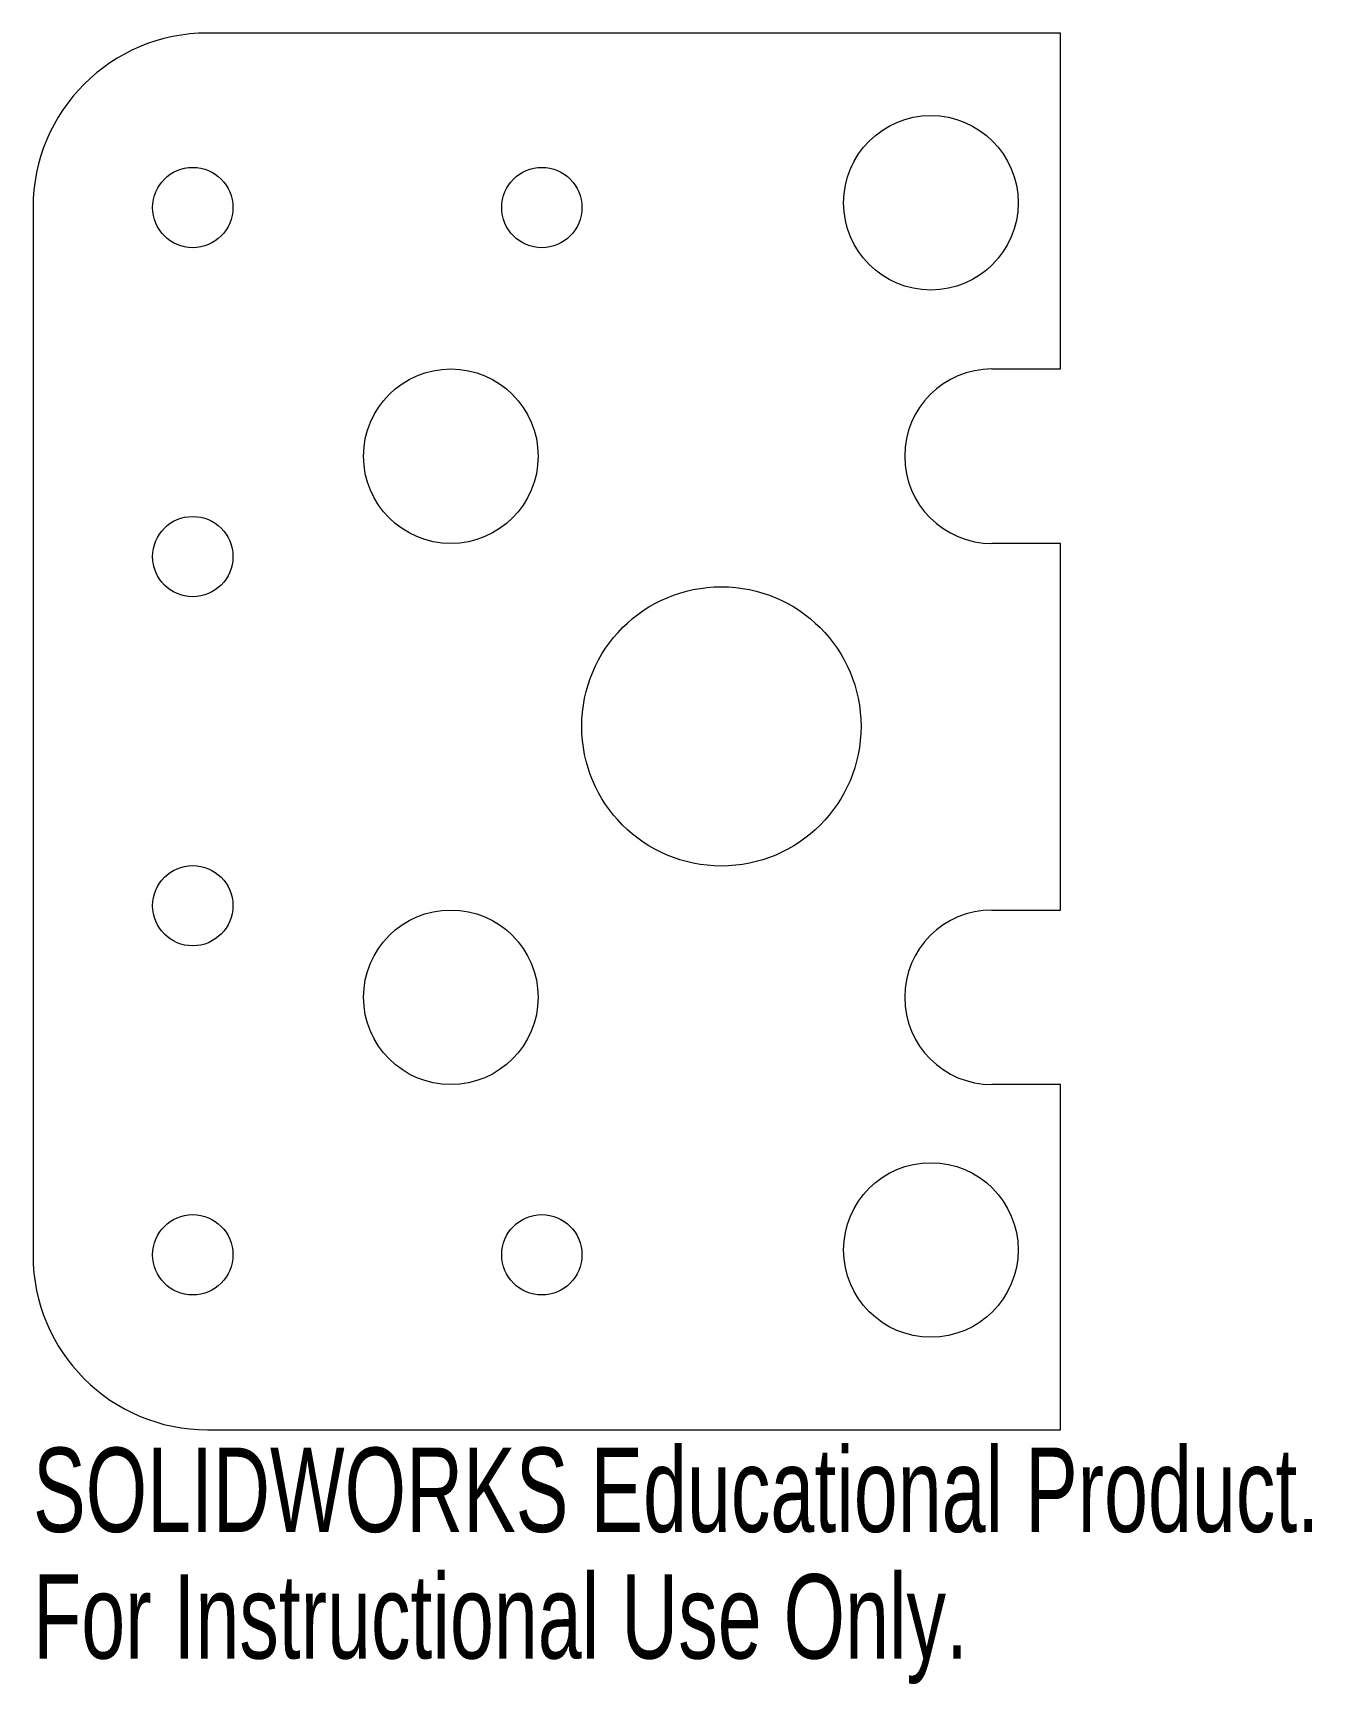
# Model space of a CAD drawing. Header units: millimetres. Extents: x 106.5 to 179.8, y -166.5 to -71.9.
import ezdxf

# ---------------------------------------------------------------- set-up
doc = ezdxf.new("R2010")
doc.units = ezdxf.units.MM
doc.styles.add('SLDTEXTSTYLE0', font='TXT', dxfattribs={"width": 0.7})

msp = doc.modelspace()

# ---------------------------------------------------------------- linework, layer by layer
at = {"color": 7, "linetype": 'Continuous', "lineweight": 15}
for p, q in [((165.381, -71.866), (116.526, -71.866)), ((165.381, -91.114), (165.381, -71.866)), ((106.526, -81.866), (106.526, -141.897)), ((161.461, -91.114), (165.381, -91.114)), ((165.381, -101.114), (161.461, -101.114)), ((165.381, -122.114), (165.381, -101.114)), ((161.461, -122.114), (165.381, -122.114)), ((165.381, -132.114), (161.461, -132.114)), ((165.381, -151.897), (165.381, -132.114)), ((116.526, -151.897), (165.381, -151.897))]:
    msp.add_line(p, q, dxfattribs=at)
for centre, radius in [((157.961, -81.592), 5), ((115.675, -81.866), 2.3), ((135.675, -81.866), 2.3), ((130.461, -96.114), 5), ((115.675, -101.866), 2.3), ((145.961, -111.592), 8), ((115.675, -121.866), 2.3), ((130.461, -127.114), 5), ((157.961, -141.592), 5), ((115.675, -141.866), 2.3), ((135.675, -141.866), 2.3)]:
    msp.add_circle(centre, radius, dxfattribs=at)
for centre, radius, start, end in [((116.526, -81.866), 10, 90, 180), ((161.461, -96.114), 5, 90, 270), ((161.461, -127.114), 5, 90, 270), ((116.526, -141.897), 10, 180, 270)]:
    msp.add_arc(centre, radius, start, end, dxfattribs=at)

# ---------------------------------------------------------------- texts
at = {"color": 7, "linetype": 'Continuous', "char_height": 4.83362, "attachment_point": 1, "style": 'SLDTEXTSTYLE0'}
for s, insert in [('SOLIDWORKS Educational Product.', (106.526, -152.916)), ('For Instructional Use Only.', (106.526, -160.167))]:
    msp.add_mtext(s, dxfattribs=dict(at, insert=insert))

doc.saveas('drawing.dxf')
